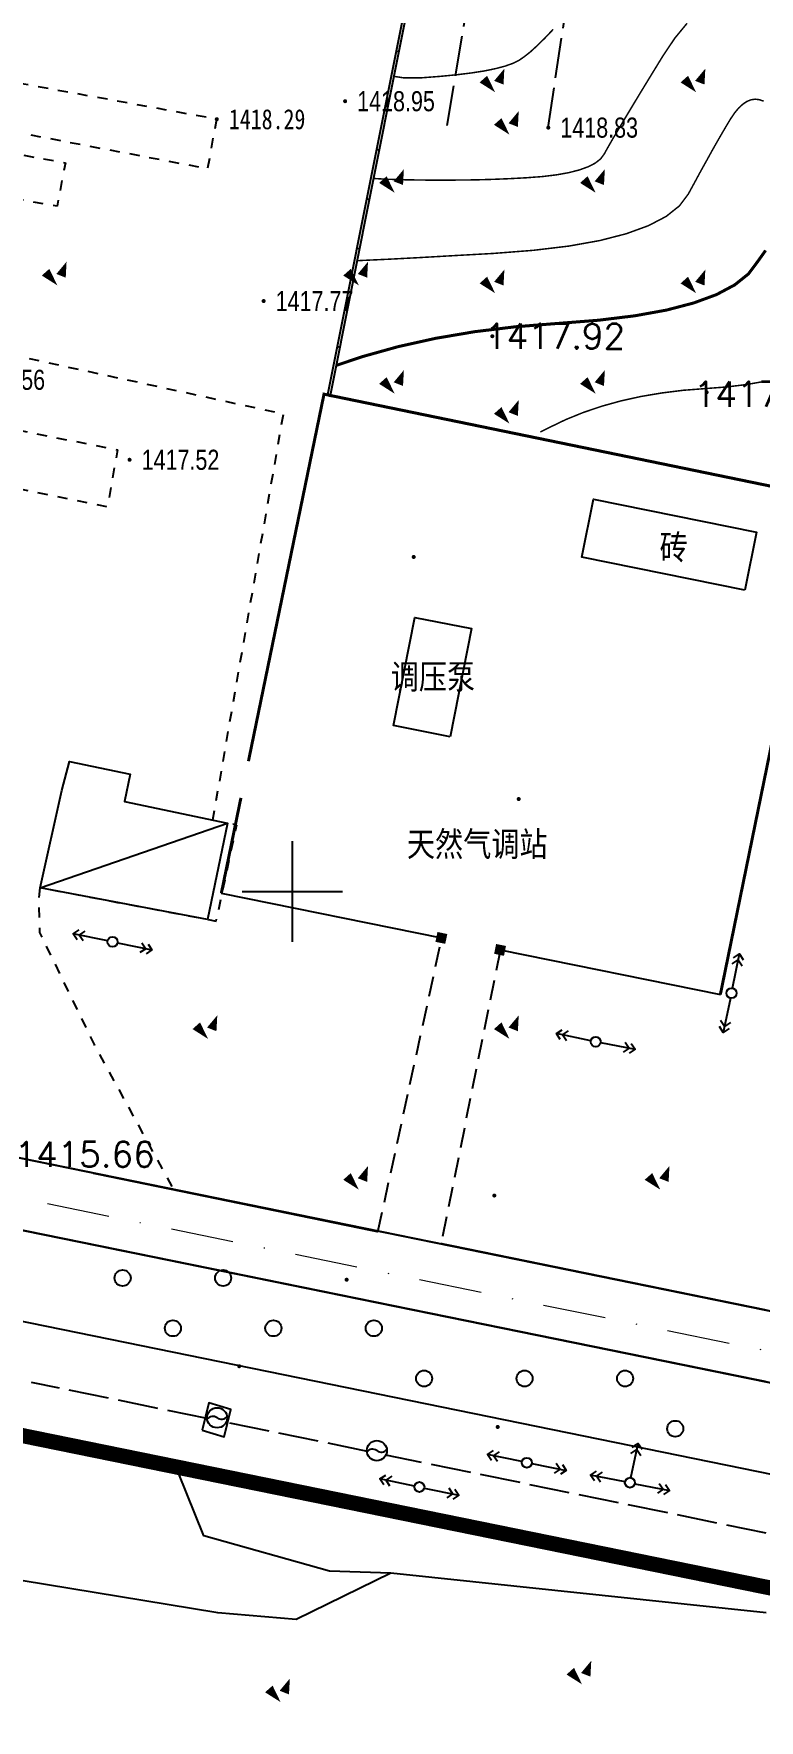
# Model space of a CAD drawing. Extents: x 496261 to 1768172, y 3738341 to 4579341.
# Drawn here: x 497074.3 to 497146.5, y 4379517.5 to 4379685.4 of the extents above; entities that cross this region are included whole.
import ezdxf
from ezdxf.enums import TextEntityAlignment as Align

# ---------------------------------------------------------------- set-up
doc = ezdxf.new("R2010")
doc.units = 0
doc.header["$MEASUREMENT"] = 0
for name, pattern in [('ACAD_ISO05W100', [34, 24, -3, 0.5, -3, 0.5, -3]), ('DASHDOT2', [0.5, 0.25, -0.125, 0, -0.125]), ('DIVIDE', [1.25, 0.5, -0.25, 0, -0.25, 0, -0.25]), ('X1', [5, 4, -1]), ('X5', [3, 2, -1]), ('X6', [2, 1, -1])]:
    doc.linetypes.add(name, pattern=pattern)
doc.layers.get('0').update_dxf_attribs({"color": 8, "linetype": 'CONTINUOUS'})
for name, color, linetype in [('DGX', 8, 'CONTINUOUS'), ('DLSS', 8, 'CONTINUOUS'), ('DMTZ', 8, 'CONTINUOUS'), ('GCD', 8, 'CONTINUOUS'), ('GXYZ', 8, 'CONTINUOUS'), ('JMD', 8, 'CONTINUOUS'), ('lgcd', 8, 'CONTINUOUS'), ('TK', 8, 'CONTINUOUS'), ('ZBTZ', 8, 'CONTINUOUS'), ('用地红线', 1, 'DIVIDE')]:
    doc.layers.add(name, color=color, linetype=linetype)
doc.layers.add('道路红线', color=1, linetype='CONTINUOUS', lineweight=0)
doc.styles.add('HZ', font='', dxfattribs={"width": 0.8})
doc.styles.get("Standard").update_dxf_attribs({"font": 'rs.shx', "bigfont": 'hztxt.shx'})
doc.styles.add('SZTH', font='', dxfattribs={"width": 0.8, "height": 3})
doc.styles.get('HZ').set_extended_font_data('SimSun')
doc.styles.get('SZTH').set_extended_font_data('FZZhongDengXian-Z07S')
doc.linetypes.add('10411', pattern='A,2,[150,AAA.SHX,S=1,R=0,X=0,Y=1],2,[151,AAA.SHX,S=1,R=0,X=0,Y=3],1e-11', length=4)
doc.linetypes.add('1161', pattern='A,0,[149,AAA.SHX,S=0.1,R=0,X=0,Y=0],-1.6', length=1.6)
doc.linetypes.add('443', pattern='A,9.4,[169,AAA.SHX,S=1,R=0,X=0,Y=0.15],0.6', length=10)
doc.linetypes.add('444', pattern='A,4.5,[145,AAA.SHX,S=1,R=0,X=0,Y=1],4.5,-0.5,[146,AAA.SHX,S=1,R=0,X=0,Y=0],-0.5', length=10)

# ---------------------------------------------------------------- blocks, each defined once
blk = doc.blocks.new('gc046')
blk.add_circle((0, 0), 1)
for centre, start, end in [((-0.43, -0.55), 52.0967, 144.3058), ((0.43, 0.55), 232.0967, 324.3058)]:
    blk.add_arc(centre, 0.694, start, end)
blk = doc.blocks.new('gc013a')
at = {"linetype": 'Continuous'}
blk.add_line((0.5, 0), (4, 0), dxfattribs=at)
at = {"linetype": 'Continuous', "flags": 128}
for points in [[(2.88, 0.5), (3.38, 0), (2.88, -0.5)], [(3.5, 0.5), (4, 0), (3.5, -0.5)]]:
    blk.add_lwpolyline(points, dxfattribs=at)
blk = doc.blocks.new('gc170')
at = {"linetype": 'Continuous'}
blk.add_circle((0, 0), 0.5, dxfattribs=at)
blk = doc.blocks.new('GC002')
at = {"const_width": 1}
blk.add_lwpolyline([(-0.5, 0), (0.5, 0)], dxfattribs=at)
blk = doc.blocks.new('gc090')
for points in [[(1.07, 1.45, 0, 1, 0), (0.52, 0.05, 1, 1, 0)], [(-1.02, 0.41, 1, 0, 0), (0.15, -0.9, 0, 0, 0)]]:
    blk.add_lwpolyline(points, format="xyseb")
blk = doc.blocks.new('gc122')
blk.add_circle((0, 0), 0.8)
blk = doc.blocks.new('GC200')
at = {"linetype": 'Continuous', "const_width": 0.2, "flags": 128}
blk.add_lwpolyline([(-0.1, 0, 1), (0.1, 0, 1)], format="xyb", close=True, dxfattribs=at)

msp = doc.modelspace()

# ---------------------------------------------------------------- linework, layer by layer
at = {"layer": 'DGX', "color": 8, "linetype": 'Continuous'}
for points, const_width, elevation in [([(497108.08, 4379670.97), (497109.41, 4379670.89), (497111.21, 4379670.84), (497112.99, 4379670.81), (497114.75, 4379670.8), (497116.5, 4379670.81), (497118.23, 4379670.83), (497119.94, 4379670.88), (497121.63, 4379670.95), (497123.31, 4379671.04), (497124.89, 4379671.16), (497126.29, 4379671.33), (497127.52, 4379671.55), (497128.57, 4379671.82), (497129.45, 4379672.14), (497130.15, 4379672.5), (497130.68, 4379672.92), (497131.03, 4379673.39), (497131.35, 4379673.97), (497131.79, 4379674.74), (497132.35, 4379675.68), (497133.02, 4379676.81), (497133.81, 4379678.13), (497134.71, 4379679.62), (497135.73, 4379681.29), (497136.87, 4379683.15), (497138.07, 4379684.94), (497139.28, 4379686.41)], 0.15, 1418.5), ([(497110.11, 4379681.13), (497111.05, 4379680.99), (497112.89, 4379680.99), (497114.7, 4379681.13), (497116.35, 4379681.29), (497117.81, 4379681.47), (497119.1, 4379681.67), (497120.22, 4379681.9), (497121.17, 4379682.15), (497121.93, 4379682.42), (497122.53, 4379682.71), (497123.07, 4379683.08), (497123.69, 4379683.57), (497124.37, 4379684.19), (497125.13, 4379684.94), (497125.96, 4379685.81)], 0.15, 1419), ([(497106.45, 4379662.78), (497106.94, 4379662.81), (497109.54, 4379662.93), (497112.59, 4379663.09), (497116.09, 4379663.29), (497120.05, 4379663.51), (497124.01, 4379663.82), (497127.52, 4379664.24), (497130.6, 4379664.79), (497133.24, 4379665.47), (497135.44, 4379666.27), (497137.2, 4379667.19), (497138.52, 4379668.24), (497139.4, 4379669.41), (497140.05, 4379670.6), (497140.66, 4379671.73), (497141.24, 4379672.77), (497141.78, 4379673.75), (497142.29, 4379674.65), (497142.77, 4379675.48), (497143.21, 4379676.23), (497143.62, 4379676.91), (497144.02, 4379677.5), (497144.42, 4379677.98), (497144.83, 4379678.36), (497145.23, 4379678.63), (497145.65, 4379678.8), (497146.06, 4379678.86), (497146.48, 4379678.81), (497146.91, 4379678.66)], 0.15, 1418), ([(497104.37, 4379652.36), (497106.95, 4379653.23), (497110.53, 4379654.23), (497114.27, 4379655.06), (497118.16, 4379655.72), (497122.21, 4379656.21), (497126.41, 4379656.54), (497130.47, 4379656.86), (497134.08, 4379657.3), (497137.24, 4379657.87), (497139.95, 4379658.58), (497142.21, 4379659.41), (497144.03, 4379660.38), (497145.39, 4379661.47), (497146.31, 4379662.7), (497147.1, 4379663.81)], 0.3, 1417.5), ([(497124.68, 4379645.73), (497125.55, 4379646.17), (497127.21, 4379646.97), (497128.96, 4379647.68), (497130.79, 4379648.3), (497132.7, 4379648.83), (497134.69, 4379649.27), (497136.77, 4379649.62), (497138.93, 4379649.89), (497141.18, 4379650.06), (497143.34, 4379650.23), (497145.27, 4379650.47), (497146.96, 4379650.77)], 0.15, 1417)]:
    msp.add_lwpolyline(points, dxfattribs=dict(at, const_width=const_width, elevation=elevation))
at = {"layer": 'DLSS', "color": 8, "linetype": 'X6', "flags": 128}
for points, elevation in [([(497000, 4379685.1), (497028.12, 4379679.06), (497028.27, 4379679.87), (497053.31, 4379674.26), (497053.87, 4379677.17), (497069.13, 4379674.03), (497077.41, 4379672.53), (497076.58, 4379668.2), (497053.76, 4379672.33), (497052.4, 4379665.44), (497040.62, 4379668.2), (497039.29, 4379660.55), (497099.09, 4379647.55), (497092.06, 4379607.11)], 1419.05), ([(497088.04, 4379570.63), (497080.3, 4379584.77), (497074.87, 4379595.93), (497074.77, 4379598.96), (497074.91, 4379600.38), (497092.43, 4379597.06), (497094.46, 4379606.62), (497093.55, 4379606.81)], 1415.13)]:
    msp.add_lwpolyline(points, dxfattribs=dict(at, elevation=elevation))
at = {"layer": 'DLSS', "color": 8, "linetype": 'X6', "elevation": 1418.28, "flags": 128}
msp.add_lwpolyline([(497072, 4379675.68), (497091.59, 4379671.96), (497092.48, 4379676.87), (497072.85, 4379680.43)], close=True, dxfattribs=at)
at = {"layer": 'DLSS', "color": 8, "linetype": 'X6', "flags": 128}
msp.add_lwpolyline([(497013.73, 4379648.7), (497014.06, 4379650.5), (497018.81, 4379649.51), (497020.22, 4379657.12), (497064.39, 4379647.56), (497082.6, 4379643.97), (497081.59, 4379638.28), (497022.3, 4379650.32), (497021.73, 4379647.23), (497013.69, 4379648.7)], dxfattribs=at)
at = {"layer": 'DLSS', "color": 8, "linetype": 'X5', "elevation": 1415.95, "flags": 128}
msp.add_lwpolyline([(497108.52, 4379566.14), (497114.87, 4379595.37)], dxfattribs=at)
at = {"layer": 'DLSS', "color": 8, "linetype": 'X5', "flags": 128}
msp.add_lwpolyline([(497120.67, 4379594.09), (497114.81, 4379564.99)], dxfattribs=at)
at = {"layer": 'DLSS', "linetype": 'Continuous', "const_width": 0.2, "flags": 128}
for points, elevation in [([(497245.58, 4379538.24), (497000, 4379588.35)], 1380.78), ([(497000, 4379581.18), (497225.18, 4379535.29)], 1391.91)]:
    msp.add_lwpolyline(points, dxfattribs=dict(at, elevation=elevation))
at = {"layer": 'DLSS', "color": 8, "linetype": 'Continuous', "const_width": 0.2, "flags": 128}
for points in [[(497000, 4379581.18), (497147.15, 4379551.21)], [(497147.15, 4379558.34), (497114.77, 4379564.96)]]:
    msp.add_lwpolyline(points, dxfattribs=at)
at = {"layer": 'DLSS', "color": 8, "linetype": 'Continuous', "const_width": 0.2, "elevation": 1415.95, "flags": 128}
msp.add_lwpolyline([(497108.52, 4379566.14), (497080.17, 4379571.97)], dxfattribs=at)
at = {"layer": 'DMTZ', "color": 8, "linetype": '10411', "flags": 128}
for points, elevation in [([(497109.81, 4379532.17), (497100.38, 4379527.55), (497092.59, 4379528.21), (497073.01, 4379531.44), (497069.42, 4379528.16), (497066.47, 4379524.06), (497063.96, 4379524.24), (497059.88, 4379525.87), (497046.54, 4379526.69), (497039.48, 4379524.86), (497037.34, 4379524.89), (497035.37, 4379526.81), (497034.88, 4379528.88), (497038.29, 4379532.4), (497039.97, 4379536.27), (497036.78, 4379544.97), (497032.59, 4379553.1), (497016.55, 4379555.97)], 1421.11), ([(497147.15, 4379528.2), (497109.81, 4379532.17), (497103.7, 4379532.37), (497091.19, 4379535.86), (497088.63, 4379542.21), (497074.31, 4379544.99)], 1415.41)]:
    msp.add_lwpolyline(points, dxfattribs=dict(at, elevation=elevation))
at = {"layer": 'GXYZ', "color": 8, "linetype": 'X1', "flags": 128}
for points, elevation in [([(497125.99, 4379739.36), (497125.44, 4379736.38), (497115.37, 4379676.2)], 1433.57), ([(497091.51, 4379547.55), (497074.05, 4379551.14)], 1403.85), ([(497107.48, 4379544.28), (497093.4, 4379547.17)], 1403.85), ([(497147.15, 4379536.14), (497109.31, 4379543.9)], 1403.85)]:
    msp.add_lwpolyline(points, dxfattribs=dict(at, elevation=elevation))
msp.add_lwpolyline([(497125.47, 4379676.03), (497134.87, 4379739.36)], dxfattribs=at)
at = {"layer": 'JMD', "color": 8, "linetype": 'Continuous'}
for p, q in [((497110.6, 4379683.58), (497110.36, 4379683.62)), ((497109.62, 4379678.67), (497109.38, 4379678.72)), ((497108.64, 4379673.77), (497108.41, 4379673.82)), ((497107.66, 4379668.87), (497107.43, 4379668.91)), ((497106.68, 4379663.96), (497106.45, 4379664.01)), ((497105.7, 4379659.06), (497105.47, 4379659.11)), ((497104.73, 4379654.16), (497104.49, 4379654.2))]:
    msp.add_line(p, q, dxfattribs=at)
at = {"layer": 'JMD', "color": 8, "linetype": 'Continuous', "flags": 128}
for points in [[(497103.51, 4379649.3), (497120.89, 4379736.35), (497121.5, 4379739.36)], [(497103.75, 4379649.25), (497121.12, 4379736.3), (497121.75, 4379739.36)]]:
    msp.add_lwpolyline(points, dxfattribs=at)
at = {"layer": 'JMD', "color": 8, "linetype": '443', "const_width": 0.3, "flags": 128}
for points in [[(497142.6, 4379589.74), (497142.61, 4379589.82), (497152.73, 4379639.29), (497103.15, 4379649.5), (497095.63, 4379612.97)], [(497094.88, 4379609.32), (497092.93, 4379599.82), (497092.93, 4379599.82)]]:
    msp.add_lwpolyline(points, dxfattribs=at)
at = {"layer": 'JMD', "color": 8, "linetype": 'Continuous', "flags": 128}
for points in [[(497145.04, 4379630), (497128.82, 4379633.29), (497129.96, 4379639.06), (497146.19, 4379635.77)], [(497145.04, 4379630), (497128.82, 4379633.29), (497129.96, 4379639.06), (497146.19, 4379635.77)], [(497091.03, 4379546.38), (497093.22, 4379545.73), (497093.87, 4379548.45), (497091.68, 4379549.1)]]:
    msp.add_lwpolyline(points, close=True, dxfattribs=at)
at = {"layer": 'JMD', "color": 8, "linetype": 'Continuous', "elevation": 1416.54}
msp.add_lwpolyline([(497115.72, 4379615.41), (497110.07, 4379616.51), (497112.18, 4379627.28), (497117.83, 4379626.18)], close=True, dxfattribs=at)
msp.add_lwpolyline([(497115.72, 4379615.41), (497110.07, 4379616.51), (497112.18, 4379627.28), (497117.83, 4379626.18)], close=True, dxfattribs=at)
at = {"layer": 'JMD', "color": 8, "linetype": 'Continuous', "elevation": 1418.1, "flags": 128}
msp.add_lwpolyline([(497077.06, 4379610.04), (497077.83, 4379612.94), (497083.85, 4379611.68), (497083.28, 4379608.96), (497093.55, 4379606.81), (497091.54, 4379597.23), (497074.91, 4379600.38)], close=True, dxfattribs=at)
at = {"layer": 'JMD', "color": 8, "linetype": 'Continuous', "elevation": 1415.13, "flags": 128}
msp.add_lwpolyline([(497074.91, 4379600.38), (497093.55, 4379606.81)], dxfattribs=at)
at = {"layer": 'JMD', "color": 8, "linetype": '444', "flags": 128}
for points in [[(497092.93, 4379599.82), (497114.83, 4379595.38)], [(497120.67, 4379594.19), (497142.6, 4379589.74)]]:
    msp.add_lwpolyline(points, dxfattribs=at)
at = {"layer": 'lgcd', "color": 8, "linetype": 'Continuous', "const_width": 0.2, "flags": 128}
for points, elevation in [([(497119.8, 4379655.27, 1), (497120, 4379655.27, 1)], 1416.5), ([(497141.13, 4379649.69, 1), (497141.33, 4379649.69, 1)], 1419.24), ([(497111.98, 4379633.3, 1), (497112.18, 4379633.3, 1)], 1416.86), ([(497111.98, 4379633.3, 1), (497112.18, 4379633.3, 1)], 1416.86), ([(497122.43, 4379609.2, 1), (497122.63, 4379609.2, 1)], 1416.54), ([(497122.43, 4379609.2, 1), (497122.63, 4379609.2, 1)], 1416.54), ([(497114.71, 4379595.29, 1), (497114.91, 4379595.29, 1)], 1415.95), ([(497120, 4379569.74, 1), (497120.2, 4379569.74, 1)], 1414.91), ([(497120, 4379569.74, 1), (497120.2, 4379569.74, 1)], 1414.91), ([(497105.3, 4379561.36, 1), (497105.5, 4379561.36, 1)], 1415.03), ([(497105.3, 4379561.36, 1), (497105.5, 4379561.36, 1)], 1415.03), ([(497094.61, 4379552.75, 1), (497094.81, 4379552.75, 1)], 1414), ([(497120.34, 4379546.71, 1), (497120.54, 4379546.71, 1)], 1414.38)]:
    msp.add_lwpolyline(points, format="xyb", close=True, dxfattribs=dict(at, elevation=elevation))
at = {"layer": 'TK', "color": 8, "linetype": 'Continuous'}
for p, q in [((497100, 4379595), (497100, 4379605)), ((497095, 4379600), (497105, 4379600))]:
    msp.add_line(p, q, dxfattribs=at)
at = {"layer": 'ZBTZ', "color": 8, "linetype": '1161', "elevation": 1396.26, "flags": 128}
msp.add_lwpolyline([(497223.39, 4379526.53), (497000, 4379572.13)], dxfattribs=at)
at = {"layer": '用地红线', "color": 1, "linetype": 'ACAD_ISO05W100', "ltscale": 0.4}
msp.add_line((497225.18, 4379535.29, 1400.7), (496703.15, 4379641.63, 1400.7), dxfattribs=at)
at = {"layer": '用地红线', "color": 1, "linetype": 'DIVIDE', "ltscale": 15, "const_width": 1.5, "elevation": 1400.7}
msp.add_lwpolyline([(497214.38, 4379517.07), (496699.16, 4379622.03), (496480.56, 4379666.65), (496441.99, 4379232.97), (497169.2, 4379149.49), (497215.28, 4379514.34), (497215.3, 4379514.78), (497215.3, 4379515.31), (497214.62, 4379516.67)], close=True, dxfattribs=at)
at = {"layer": '用地红线', "color": 4, "linetype": 'DIVIDE', "ltscale": 15, "const_width": 1.5, "elevation": 1400.7}
msp.add_lwpolyline([(496626.06, 4379636.95), (497214.38, 4379517.07), (497215.3, 4379515.31), (497205, 4379432.95), (496609.16, 4379501.35), (496626.06, 4379636.95)], close=True, dxfattribs=at)
at = {"layer": '道路红线', "linetype": 'DASHDOT2', "ltscale": 25}
msp.add_line((496285.59, 4379730.6, 1393.21), (497320.49, 4379518.84, 1393.27), dxfattribs=at)

# ---------------------------------------------------------------- block references
at = {"layer": 'DMTZ', "color": 8, "linetype": 'Continuous'}
for p in [(497121.46, 4379676.23), (497076.46, 4379661.23), (497106.46, 4379661.23), (497121.46, 4379647.47), (497091.46, 4379586.23), (497121.46, 4379586.23), (497106.46, 4379571.23), (497136.46, 4379571.23), (497128.68, 4379521.99), (497098.68, 4379520.22)]:
    msp.add_blockref('gc090', p, dxfattribs=at)
at = {"layer": 'GCD', "color": 8, "linetype": 'Continuous'}
ref = msp.add_blockref('GC200', (497105.25, 4379678.66, 1418.95), dxfattribs=at)
ref.add_attrib('height', '1418.95', dxfattribs={"linetype": 'Continuous', "height": 2, "style": 'SZTH', "width": 0.8}).set_placement((497106.45, 4379678.66, 1418.95), align=Align.MIDDLE_LEFT)
ref = msp.add_blockref('GC200', (497092.48, 4379676.87, 1418.29), dxfattribs=at)
ref.add_attrib('height', '1418.29', dxfattribs={"linetype": 'Continuous', "height": 2, "style": 'HZ', "width": 0.8}).set_placement((497093.68, 4379676.87, 1418.29), align=Align.MIDDLE_LEFT)
ref = msp.add_blockref('GC200', (497125.47, 4379676.03, 1418.83), dxfattribs=at)
ref.add_attrib('height', '1418.83', dxfattribs={"linetype": 'Continuous', "height": 2, "style": 'SZTH', "width": 0.8}).set_placement((497126.67, 4379676.03, 1418.83), align=Align.MIDDLE_LEFT)
ref = msp.add_blockref('GC200', (497097.14, 4379658.77, 1417.77), dxfattribs=at)
ref.add_attrib('height', '1417.77', dxfattribs={"linetype": 'Continuous', "height": 2, "style": 'SZTH', "width": 0.8}).set_placement((497098.34, 4379658.77, 1417.77), align=Align.MIDDLE_LEFT)
ref = msp.add_blockref('GC200', (497066.46, 4379650.93, 1417.56), dxfattribs=at)
ref.add_attrib('height', '1417.56', dxfattribs={"linetype": 'Continuous', "height": 2, "style": 'SZTH', "width": 0.8}).set_placement((497067.66, 4379650.93, 1417.56), align=Align.MIDDLE_LEFT)
ref = msp.add_blockref('GC200', (497083.8, 4379642.97, 1417.52), dxfattribs=at)
ref.add_attrib('height', '1417.52', dxfattribs={"linetype": 'Continuous', "height": 2, "style": 'SZTH', "width": 0.8}).set_placement((497085, 4379642.97, 1417.52), align=Align.MIDDLE_LEFT)
at = {"layer": 'GXYZ', "color": 8, "linetype": 'Continuous'}
for p, rotation in [((497082.11, 4379594.99), 168.4161133192747), ((497082.11, 4379594.99), 348.3213497452821), ((497143.7, 4379589.88), 78.60831814924926), ((497143.7, 4379589.88), 258.2975656800194), ((497130.19, 4379585.05), 168.3213497452822), ((497130.19, 4379585.05), 349.2495854553079), ((497133.6, 4379541.16), 78.29756568001939), ((497123.34, 4379543.15), 168.0846277529448), ((497123.34, 4379543.15), 349.0426392327023), ((497112.64, 4379540.73), 168.4889966693253), ((497133.6, 4379541.16), 169.0426392327023), ((497133.6, 4379541.16), 348.7747154948922), ((497112.64, 4379540.73), 348.2686586837399)]:
    msp.add_blockref('gc013a', p, dxfattribs=dict(at, rotation=rotation))
for name, p in [('gc170', (497082.11, 4379594.99)), ('gc170', (497143.7, 4379589.88)), ('gc170', (497130.19, 4379585.05)), ('gc046', (497092.51, 4379547.62, 1414.32)), ('gc046', (497108.41, 4379544.35, 1413.81)), ('gc170', (497123.34, 4379543.15)), ('gc170', (497112.64, 4379540.73)), ('gc170', (497133.6, 4379541.16)), ('gc170', (497133.6, 4379541.16)), ('gc170', (497133.6, 4379541.16))]:
    msp.add_blockref(name, p, dxfattribs=at)
at = {"layer": 'JMD', "color": 8, "linetype": 'Continuous'}
for p, rotation in [((497114.83, 4379595.38), 348.5322356281258), ((497120.67, 4379594.19), 168.5322356281259)]:
    msp.add_blockref('GC002', p, dxfattribs=dict(at, rotation=rotation))
at = {"layer": 'ZBTZ', "color": 8, "linetype": 'Continuous'}
for name, p in [('gc090', (497120.03, 4379680.45)), ('gc090', (497140.03, 4379680.45)), ('gc090', (497110.03, 4379670.45)), ('gc090', (497130.03, 4379670.45)), ('gc090', (497120.03, 4379660.45)), ('gc090', (497140.03, 4379660.45)), ('gc090', (497110.03, 4379650.45)), ('gc090', (497130.03, 4379650.45)), ('gc122', (497083.11, 4379561.53)), ('gc122', (497093.11, 4379561.53)), ('gc122', (497088.11, 4379556.53)), ('gc122', (497098.11, 4379556.53)), ('gc122', (497108.11, 4379556.53)), ('gc122', (497113.11, 4379551.53)), ('gc122', (497123.11, 4379551.53)), ('gc122', (497133.11, 4379551.53)), ('gc122', (497138.11, 4379546.53))]:
    msp.add_blockref(name, p, dxfattribs=at)

# ---------------------------------------------------------------- texts
at = {"layer": 'JMD', "color": 8, "linetype": 'Continuous'}
for s, p in [('砖', (497137.95, 4379634.31)), ('调压泵', (497113.99, 4379621.39)), ('天然气调站', (497118.4, 4379604.78))]:
    msp.add_text(s, height=2.8, dxfattribs=at).set_placement(p, align=Align.MIDDLE)
at = {"layer": 'lgcd', "color": 8, "linetype": 'Continuous'}
for s, p in [('1417.92', (497126.15, 4379655.27)), ('1417.65', (497146.92, 4379649.5))]:
    msp.add_text(s, height=2.5, dxfattribs=at).set_placement(p, align=Align.MIDDLE)
msp.add_text('1415.66', height=2.5, dxfattribs=at).set_placement((497072.36, 4379573.84, 1415.66), align=Align.MIDDLE_LEFT)

doc.saveas('drawing.dxf')
